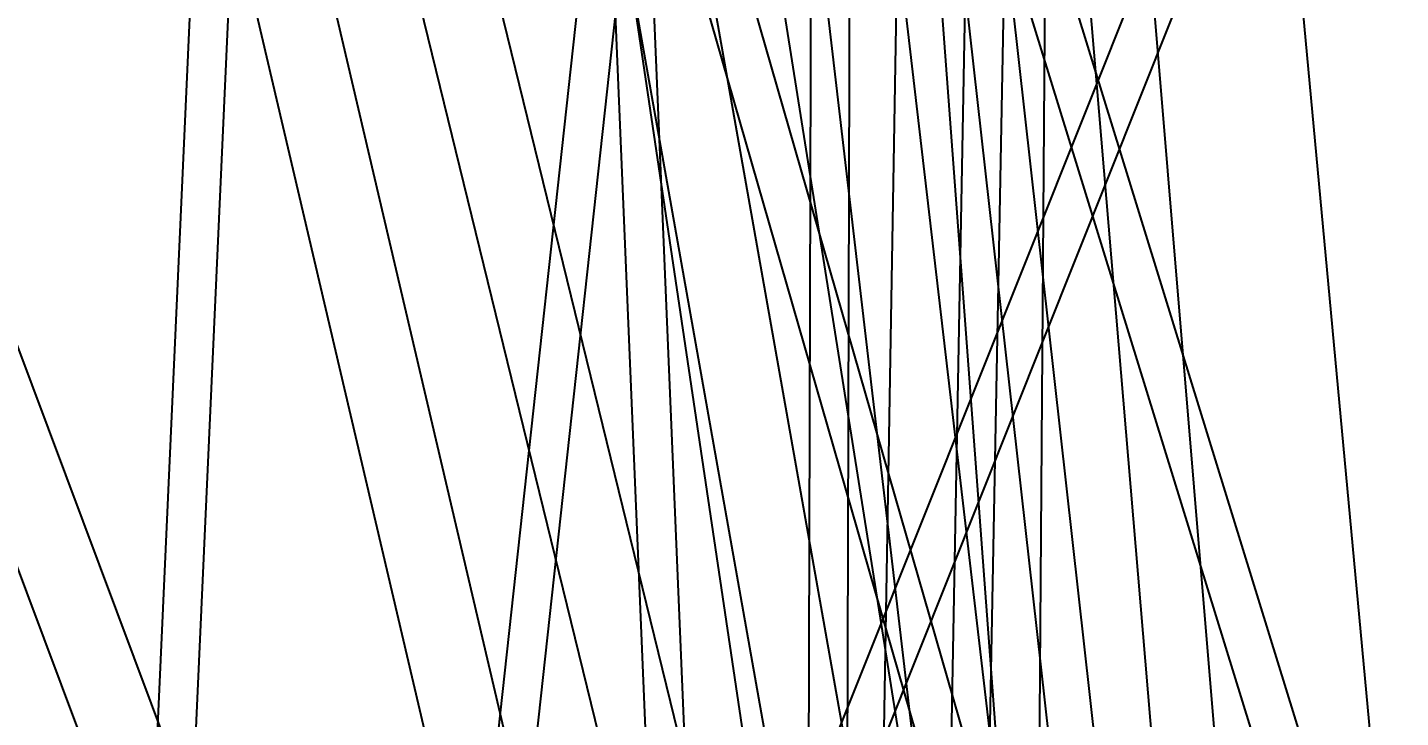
# Model space of a CAD drawing. Header units: millimetres. Extents: x -35150 to 1012618, y -518 to 497000.
# Drawn here: x 15087 to 33031, y 26173 to 35183 of the extents above; entities that cross this region are included whole.
import ezdxf

# ---------------------------------------------------------------- set-up
doc = ezdxf.new("R2010")
doc.units = ezdxf.units.MM
doc.layers.add('D-STR-DIM', color=7, linetype='Continuous', lineweight=13)
doc.layers.add('D-STR-STRC', color=7, linetype='Continuous', lineweight=25)
doc.styles.add('OpenSansCondensed-Light', font='OpenSansCondensed-Light.ttf')
doc.styles.add('TOWER_UNICODE', font='Arial Unicode.ttf')
doc.dimstyles.new('EZDXF', dxfattribs={"dimtxt": 0.25, "dimasz": 0.175, "dimexe": 0.375, "dimexo": 0.125, "dimgap": 0.1, "dimtad": 1, "dimlfac": 100, "dimzin": 12, "dimdsep": 46, "dimtxsty": 'OpenSansCondensed-Light', "dimblk": 'ARCHTICK', "dimcen": 2.5, "dimazin": 3, "dimtfac": 0.5, "dimtmove": 2, "dimatfit": 3})

# ---------------------------------------------------------------- blocks, each defined once
blk = doc.blocks.new('_ARCHTICK')
at = {"color": 0, "linetype": 'BYBLOCK', "const_width": 0.15}
blk.add_lwpolyline([(-0.5, -0.5), (0.5, 0.5)], dxfattribs=at)

msp = doc.modelspace()

# ---------------------------------------------------------------- linework, layer by layer
at = {"layer": 'D-STR-STRC'}
for points in [[(17267.3, 25459.5), (17820.7, 37698.3), (17812, 37700.2), (17786.7, 37702.7), (17746.4, 37705.8), (17693.8, 37709.1), (17632.6, 37712.4), (17566.9, 37715.6), (17501.3, 37718.3), (17440.1, 37720.5), (17387.5, 37722), (17347.2, 37722.6), (17321.8, 37722.4), (17313.2, 37721.2), (16759.8, 25482.5)], [(23798.2, 25116.6), (20735.2, 37616.6), (20708.5, 37665), (20649.8, 37702), (20563.3, 37725.3), (20454.8, 37733.3), (20331.7, 37725.3), (20202.5, 37702), (20075.9, 37665), (19960.5, 37616.6), (19864.2, 37560.4), (19793.6, 37500), (19753.5, 37439.6), (19746.6, 37383.4), (22809.6, 24883.4)], [(21683.7, 25382.5), (23038.8, 37772.4), (23030.2, 37776.1), (23005, 37781.4), (22964.9, 37788), (22912.6, 37795.3), (22851.7, 37803), (22786.3, 37810.5), (22721, 37817.3), (22660.1, 37822.9), (22607.8, 37826.9), (22567.7, 37829.1), (22542.4, 37829.4), (22533.8, 37827.6), (21178.7, 25437.6)], [(25802, 25470.3), (25837.3, 37709), (25828.7, 37712.4), (25803.3, 37715.6), (25762.9, 37718.3), (25710.3, 37720.5), (25649.1, 37722), (25583.3, 37722.6), (25517.6, 37722.4), (25456.3, 37721.3), (25403.7, 37719.4), (25363.4, 37716.8), (25338, 37713.8), (25329.3, 37710.5), (25294, 25471.7)], [(27655.9, 25405.4), (27888.1, 37795.3), (27879.5, 37803), (27854.1, 37810.5), (27813.7, 37817.3), (27761.1, 37822.9), (27699.9, 37826.9), (27634.2, 37829.1), (27568.4, 37829.4), (27507.2, 37827.6), (27454.6, 37823.9), (27414.2, 37818.6), (27388.9, 37812.1), (27380.2, 37804.7), (27147.9, 25414.8)], [(11512.6, 37321.7), (16195.3, 24821.7), (16215.5, 24827.8), (16266.7, 24845.6), (16345.4, 24873.9), (16446.4, 24910.9), (16562.6, 24953.9), (16686.2, 25000), (16808.7, 25046.1), (16921.8, 25089.1), (17017.9, 25126.1), (17090.2, 25154.4), (17134, 25172.2), (17146.2, 25178.3), (12463.6, 37678.3)], [(21527, 25116), (18595.4, 37616), (18578.6, 37612.1), (18529.2, 37600.6), (18450.6, 37582.2), (18348.1, 37558.2), (18228.8, 37530.3), (18100.8, 37500.2), (17972.8, 37470.2), (17853.6, 37442.2), (17751.1, 37418.2), (17672.5, 37399.7), (17623.1, 37388), (17606.3, 37384), (20537.9, 24884)], [(23690.4, 25534.7), (23179.4, 37669.5), (23170.7, 37674.4), (23145.4, 37678.2), (23105, 37680.7), (23052.5, 37681.7), (22991.3, 37681.1), (22925.6, 37679), (22859.9, 37675.6), (22798.7, 37671), (22746.2, 37665.6), (22705.8, 37659.8), (22680.5, 37653.9), (22671.8, 37648.3), (23182.9, 25513.5)], [(25909.2, 25089.1), (23691, 37589.1), (23666.6, 37626.1), (23609.7, 37654.4), (23524.3, 37672.2), (23416.1, 37678.3), (23292.7, 37672.2), (23162.2, 37654.4), (23033.8, 37626.1), (22916, 37589.1), (22817, 37546.1), (22743.5, 37500), (22700.4, 37453.9), (22690.8, 37410.9), (24909, 24910.9)], [(27570, 25088.3), (23968, 37588.3), (23946.8, 37598.4), (23907.7, 37601.9), (23853.2, 37598.4), (23787.1, 37588.3), (23713.9, 37572.1), (23638.5, 37551), (23566.1, 37526.4), (23501.7, 37500), (23449.6, 37473.6), (23413.4, 37449), (23395.5, 37427.9), (23397.2, 37411.7), (26999.3, 24911.7)], [(27774.1, 25056.6), (26313.5, 37556.6), (26296.3, 37580.9), (26245.9, 37599.7), (26165.7, 37611.6), (26061.2, 37616), (25939.4, 37612.4), (25808.8, 37601.2), (25678.2, 37583.1), (25556.5, 37559.4), (25451.9, 37531.5), (25371.7, 37501.6), (25321.3, 37471.5), (25304.1, 37443.4), (26764.6, 24943.4)], [(25880.5, 24891.1), (30875.3, 37391.1), (30860.1, 37402.4), (30826.9, 37420.3), (30778.2, 37443.7), (30717.1, 37470.8), (30647.8, 37500), (30575.2, 37529.2), (30504.1, 37556.3), (30439.3, 37579.7), (30385.3, 37597.6), (30345.8, 37608.9), (30323.5, 37612.7), (30319.8, 37608.9), (25325, 25108.9)], [(29133.5, 25031.6), (27734.8, 37531.6), (27724.7, 37548.3), (27694.9, 37561.6), (27647.5, 37570.7), (27585.7, 37575), (27513.8, 37574.2), (27436.6, 37568.4), (27359.4, 37557.8), (27287.5, 37543.4), (27225.7, 37526), (27178.3, 37506.8), (27148.5, 37487.1), (27138.3, 37468.4), (28537.1, 24968.4)], [(31989.9, 25081), (28129.5, 37581), (28112.9, 37614.6), (28077.8, 37640.3), (28026.5, 37656.5), (27962.6, 37662), (27890.4, 37656.5), (27814.8, 37640.3), (27741, 37614.6), (27674.1, 37581), (27618.5, 37541.9), (27578.1, 37500), (27555.6, 37458.1), (27552.5, 37419), (31412.9, 24919)]]:
    msp.add_lwpolyline(points, dxfattribs=at)
for points in [[(22720.1, 37500), (24577.7, 25000), (26627.7, 25000), (24645.1, 37500)], [(26259.7, 25000), (28309.7, 25000), (28399.1, 37500), (26474.1, 37500)], [(26878.5, 37500), (27810.3, 25000), (29860.3, 25000), (28803.5, 37500)], [(29635.1, 37500), (30676.4, 25000), (32726.4, 25000), (31560.1, 37500)]]:
    msp.add_lwpolyline(points, close=True, dxfattribs=at)

# ---------------------------------------------------------------- dimensions: what is measured, and where the dimension line sits
at = {"layer": 'D-STR-DIM'}
msp.add_linear_dim(base=(45000, 0), p1=(0, 0), p2=(0, 50000), angle=90, dimstyle='EZDXF', override={"dimtxt": 2100, "dimasz": 937.5, "dimexe": 525, "dimexo": 450, "dimgap": 525, "dimtad": 1, "dimdec": 0, "dimlfac": 1, "dimlunit": 2, "dimtxsty": 'TOWER_UNICODE', "dimclrd": 7, "dimclre": 7, "dimclrt": 7}, dxfattribs=at).render()

doc.saveas('drawing.dxf')
